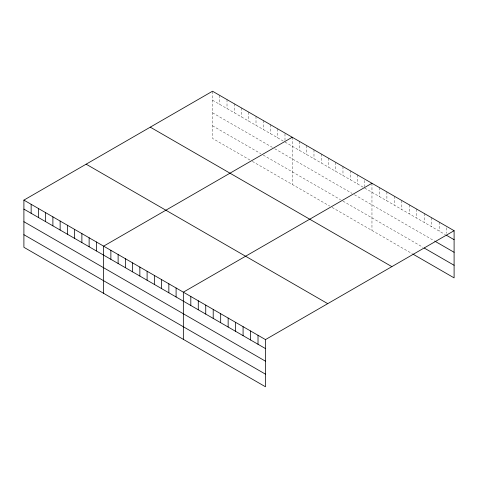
<?xml version="1.0" encoding="UTF-8"?>
<svg xmlns="http://www.w3.org/2000/svg" width="478" height="478" viewBox="0 0 478 478"><rect width="100%" height="100%" fill="white"/><g stroke="black" fill="none" stroke-linecap="round" stroke-linejoin="round"><path stroke-width="0.36" stroke-dasharray="2.39 1.79" d="M212.519 100.207L283.179 141.004M284.99 142.05L363.507 187.382M364.714 188.081L445.388 234.656M212.519 112.814L272.311 147.332M274.725 148.73L352.029 193.363M354.449 194.755L434.185 240.793M212.519 125.798L260.833 153.695M263.253 155.087L340.557 199.72M342.971 201.119L422.988 247.311M249.964 160.022L212.519 138.405L212.519 91.22M252.378 161.415L329.683 206.048M332.102 207.446L412.406 253.812M446.631 227.773L446.631 233.3M439.168 222.079L439.168 231.065M431.7 217.765L431.7 226.751M424.231 213.457L424.231 222.443M416.762 209.143L416.762 218.129M409.299 204.835L409.299 213.815M401.831 200.521L401.831 209.507M394.362 196.213L394.362 205.193M386.893 191.899L386.893 200.885M379.43 187.585L379.43 196.572M371.962 183.277L371.962 230.456M364.714 180.475L364.714 186.695M357.466 174.906L357.466 183.893M350.219 170.724L350.219 179.71M342.971 166.541L342.971 175.528M335.723 162.353L335.723 171.339M328.476 158.17L328.476 167.157M321.228 153.988L321.228 162.974M313.98 149.805L313.98 158.786M306.733 145.617L306.733 154.603M299.485 141.434L299.485 150.421M292.237 137.252L292.237 184.43M284.99 133.756L284.99 140.669M277.742 128.881L277.742 137.867M270.494 124.698L270.494 133.685M263.253 120.51L263.253 129.496M256.005 116.327L256.005 125.314M248.757 112.145L248.757 121.131M241.51 107.962L241.51 116.943M234.262 103.774L234.262 112.76M227.014 99.591L227.014 108.578M219.766 95.409L219.766 104.395"/><path stroke-width="0.72" d="M23.9 200.121L265.481 339.595L265.481 386.78L23.9 247.299L23.9 200.121L212.519 91.22L454.1 230.701L454.1 277.879L413.034 254.171M292.237 137.252L103.624 246.146L103.624 293.331M371.962 183.277L183.343 292.172L183.343 339.356M265.481 339.595L454.1 230.701M446.631 235.373L454.1 239.687M434.813 241.151L454.1 252.288M424.231 248.034L454.1 265.278M150.271 127.16L391.858 266.634M86.142 164.181L327.729 303.661M23.9 209.107L265.481 348.582M23.9 221.708L265.481 361.189M23.9 234.698L265.481 374.172M258.018 335.287L258.018 344.274M250.55 330.973L250.55 339.96M243.081 326.665L243.081 335.652M235.612 322.351L235.612 331.338M228.149 318.043L228.149 327.024M220.681 313.729L220.681 322.716M213.212 309.421L213.212 318.402M205.743 305.107L205.743 314.094M198.28 300.793L198.28 309.78M190.812 296.485L190.812 305.472M176.095 287.989L176.095 296.975M168.848 283.807L168.848 292.793M161.6 279.624L161.6 288.604M154.352 275.436L154.352 284.422M147.105 271.253L147.105 280.239M139.857 267.071L139.857 276.057M132.615 262.882L132.615 271.868M125.367 258.7L125.367 267.686M118.12 254.517L118.12 263.503M110.872 250.329L110.872 259.315M96.377 241.964L96.377 250.95M89.129 237.781L89.129 246.762M81.881 233.593L81.881 242.579M74.634 229.41L74.634 238.397M67.386 225.228L67.386 234.214M60.138 221.039L60.138 230.026M52.891 216.857L52.891 225.843M45.643 212.674L45.643 221.661M38.395 208.486L38.395 217.472M31.148 204.303L31.148 213.29"/></g></svg>
